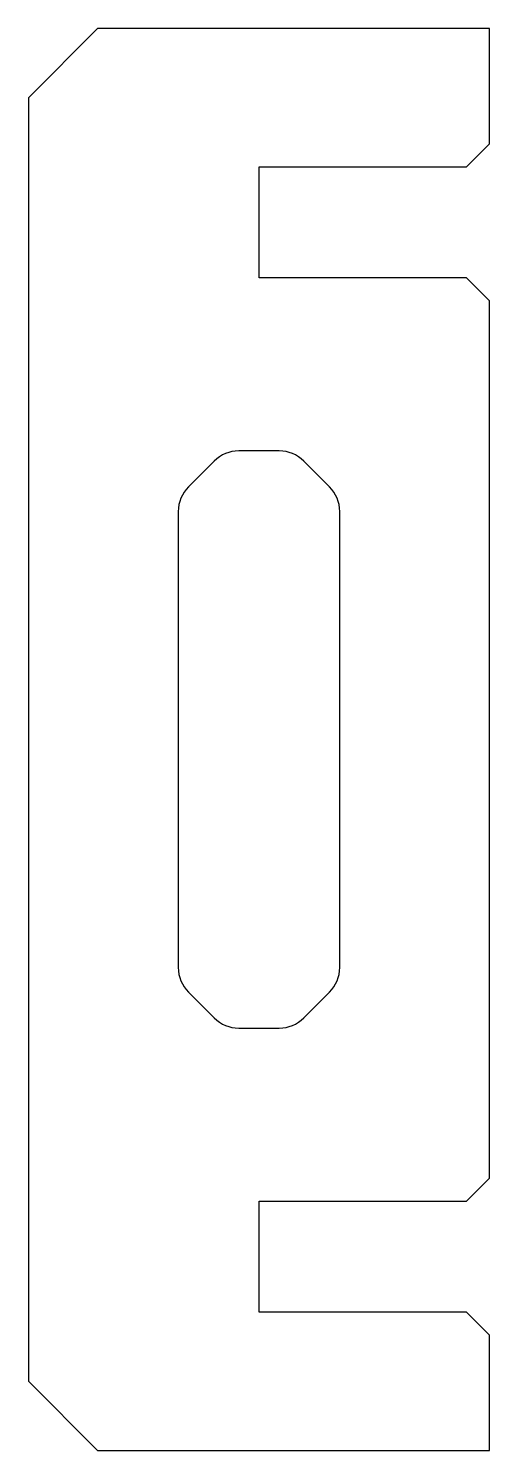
# Model space of a CAD drawing. Header units: millimetres. Extents: x 0 to 20, y 0 to 61.6.
import ezdxf

# ---------------------------------------------------------------- set-up
doc = ezdxf.new("R2010")
doc.units = ezdxf.units.MM
doc.layers.get('0').update_dxf_attribs({"linetype": 'CONTINUOUS'})

msp = doc.modelspace()

# ---------------------------------------------------------------- linework, layer by layer
msp.add_lwpolyline([(19, 10.8), (20, 11.8), (20, 49.8), (19, 50.8), (10, 50.8), (10, 55.6), (19, 55.6), (20, 56.6), (20, 61.6), (3, 61.6), (0, 58.6), (0, 3), (3, 0), (20, 0), (20, 5), (19, 6), (10, 6), (10, 10.8)], close=True)
msp.add_lwpolyline([(6.5, 20.921, 0.198912), (6.939, 19.861), (8.061, 18.739, 0.198912), (9.121, 18.3), (10.879, 18.3, 0.198912), (11.939, 18.739), (13.061, 19.861, 0.198912), (13.5, 20.921), (13.5, 40.679, 0.198912), (13.061, 41.739), (11.939, 42.861, 0.198912), (10.879, 43.3), (9.121, 43.3, 0.198912), (8.061, 42.861), (6.939, 41.739, 0.198912), (6.5, 40.679)], format="xyb", close=True)

doc.saveas('drawing.dxf')
